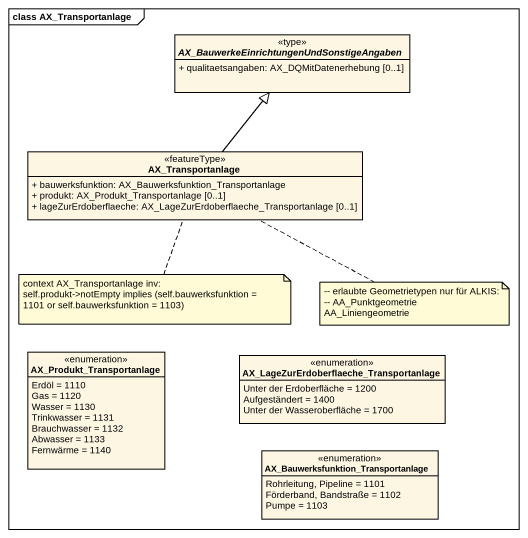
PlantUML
@startuml
mainframe class AX_Transportanlage
hide circle
hide empty members
skinparam classAttributeIconSize 0
abstract class "AX_BauwerkeEinrichtungenUndSonstigeAngaben" as AX_BauwerkeEinrichtungenUndS <<type>> {
  + qualitaetsangaben: AX_DQMitDatenerhebung [0..1]
}
class AX_Transportanlage <<featureType>> {
  + bauwerksfunktion: AX_Bauwerksfunktion_Transportanlage
  + produkt: AX_Produkt_Transportanlage [0..1]
  + lageZurErdoberflaeche: AX_LageZurErdoberflaeche_Transportanlage [0..1]
}
enum AX_Produkt_Transportanlage {
  Erdöl = 1110
  Gas = 1120
  Wasser = 1130
  Trinkwasser = 1131
  Brauchwasser = 1132
  Abwasser = 1133
  Fernwärme = 1140
}
enum "AX_LageZurErdoberflaeche_Transportanlage" as AX_LageZurErdoberflaeche {
  Unter der Erdoberfläche = 1200
  Aufgeständert = 1400
  Unter der Wasseroberfläche = 1700
}
enum "AX_Bauwerksfunktion_Transportanlage" as AX_Bauwerksfunktion {
  Rohrleitung, Pipeline = 1101
  Förderband, Bandstraße = 1102
  Pumpe = 1103
}
AX_Transportanlage -up-|> AX_BauwerkeEinrichtungenUndS
note bottom of AX_Transportanlage
  context AX_Transportanlage inv:
  self.produkt->notEmpty implies (self.bauwerksfunktion = 1101 or self.bauwerksfunktion = 1103)
end note
note right of AX_Transportanlage
  ~-- erlaubte Geometrietypen nur für ALKIS:
  ~-- AA_Punktgeometrie AA_Liniengeometrie
end note
@enduml
